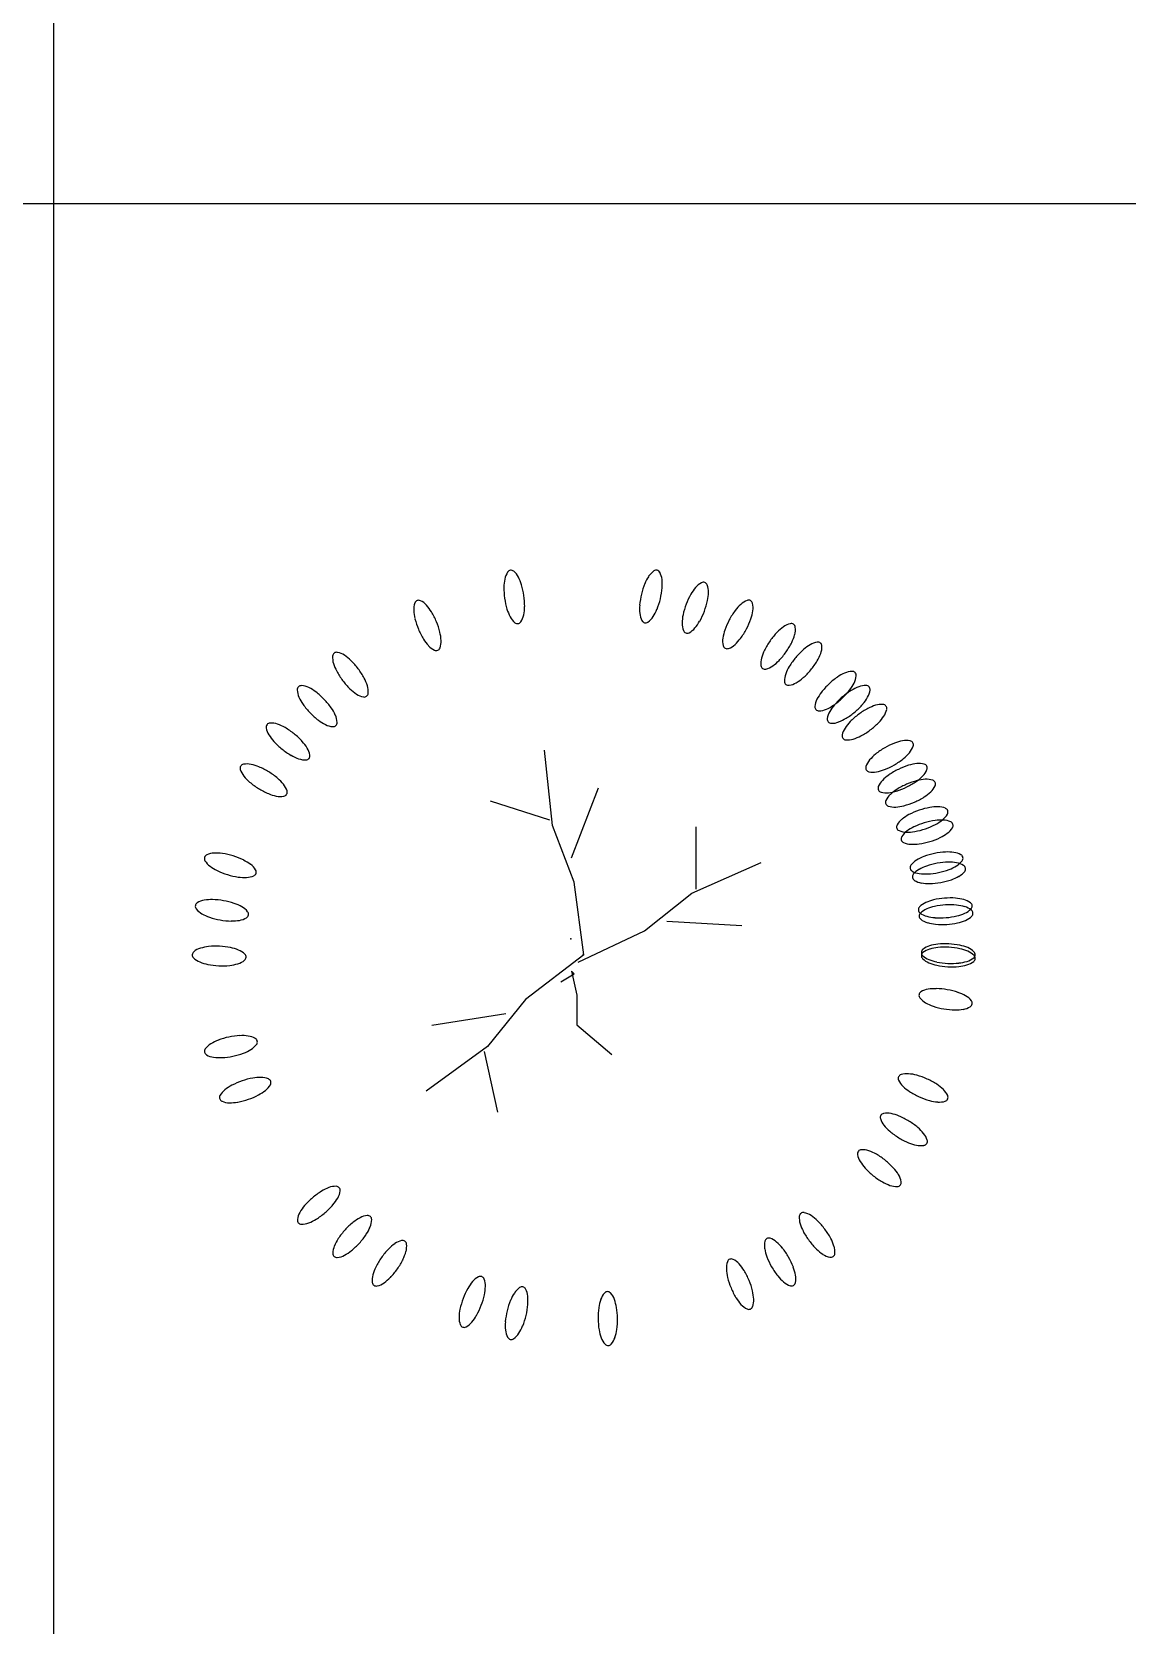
# Model space of a CAD drawing. Header units: millimetres. Extents: x -4017 to 59953, y -688 to 66564.
# Drawn here: x -447 to 1591, y 37160 to 40125 of the extents above; entities that cross this region are included whole.
import ezdxf

# ---------------------------------------------------------------- set-up
doc = ezdxf.new("R2010")
doc.units = ezdxf.units.MM
doc.layers.add('www.cad-blocks.net', color=7, linetype='Continuous')

# ---------------------------------------------------------------- blocks, each defined once
blk = doc.blocks.new('A$C516926BB')
for p, q in [((2.0521, 38.5194), (2.0521, 0)), ((0, 30.4302), (62.4121, 30.4302))]:
    blk.add_line(p, q)
blk = doc.blocks.new('A$C1E501F38')
at = {"color": 0}
for p, q in [((0.6707, 0.9678), (0.6557, 1.1082)), ((0.7059, 0.9076), (0.756, 1.038)), ((0.6657, 0.9778), (0.5553, 1.0129)), ((0.7109, 0.8625), (0.6707, 0.9678)), ((0.938, 0.8496), (0.9378, 0.9654)), ((0.9299, 0.8418), (1.0591, 0.8988)), ((0.7286, 0.7272), (0.7109, 0.8625)), ((0.8418, 0.7715), (0.9299, 0.8418)), ((0.7183, 0.7135), (0.8418, 0.7715)), ((0.8833, 0.79), (1.0227, 0.7819)), ((0.7286, 0.7272), (0.6203, 0.6442)), ((0.6858, 0.6769), (0.7109, 0.692)), ((0.7059, 0.697), (0.7159, 0.6519)), ((0.7109, 0.692), (0.7059, 0.697)), ((0.6203, 0.6442), (0.5492, 0.5568)), ((0.7159, 0.6519), (0.7159, 0.5967)), ((0.5837, 0.6173), (0.4457, 0.5955)), ((0.7159, 0.5967), (0.7811, 0.5415)), ((0.5492, 0.5568), (0.4351, 0.4735)), ((0.543, 0.5474), (0.5678, 0.4343))]:
    blk.add_line(p, q, dxfattribs=at)
for centre, major_axis, start_param, end_param in [((0.6581, 1.4107), (-0.0552, 0.0552), 0.58045, 0.778285), ((0.619, 1.4188), (-0.027, 0.027), 0.210207, 0.58045), ((0.5933, 1.4354), (0.00532, 0.00532), 0.926569, 1.781003), ((0.5933, 1.4354), (0.00532, 0.00532), 0.072135, 0.926569), ((0.5733, 1.4123), (-0.027, 0.027), 4.41428, 4.784524), ((0.538, 1.3936), (0.0552, 0.0552), 5.787242, 5.985076), ((0.9147, 1.3886), (-0.0552, 0.0552), 0.203459, 0.401294), ((0.8813, 1.4106), (0.027, 0.027), 1.404012, 1.774256), ((0.8635, 1.4355), (0.00532, 0.00532), 0.549578, 1.404012), ((0.8635, 1.4355), (0.00532, 0.00532), 5.978329, 6.832763), ((0.8364, 1.4214), (-0.027, 0.027), 4.037289, 4.407533), ((0.7967, 1.417), (-0.0552, 0.0552), 3.839454, 4.037289), ((0.7188, 1.4102), (-0.0982, 0.0982), 0.778285, 0.926569), ((0.4798, 1.3763), (0.0982, 0.0982), 5.638958, 5.787242), ((0.4798, 1.3763), (-0.0982, 0.0982), 3.919878, 4.068161), ((0.971, 1.3659), (-0.0982, 0.0982), 0.549578, 0.697862), ((0.971, 1.3659), (0.0982, 0.0982), 1.97209, 2.120374), ((0.7362, 1.4223), (0.0982, 0.0982), 5.261967, 5.410251), ((1.0491, 1.3305), (-0.0982, 0.0982), 0.27563, 0.423914), ((0.9961, 1.3601), (-0.0552, 0.0552), 0.077796, 0.27563), ((0.9657, 1.3861), (0.027, 0.027), 1.278348, 1.648592), ((0.9512, 1.413), (-0.00532, 0.00532), -1.146883, -0.292448), ((0.9512, 1.413), (0.00532, 0.00532), 5.852665, 6.707099), ((0.9225, 1.4024), (-0.027, 0.027), 3.911625, 4.281869), ((0.8826, 1.403), (0.0552, 0.0552), 5.284587, 5.482421), ((0.4504, 1.3698), (-0.027, 0.027), 0.461534, 0.831778), ((0.4903, 1.3717), (-0.0552, 0.0552), 0.831778, 1.029612), ((0.4214, 1.3795), (0.00532, 0.00532), 1.177896, 2.03233), ((0.4214, 1.3795), (0.00532, 0.00532), 0.323462, 1.177896), ((0.4078, 1.3521), (0.027, 0.027), 6.236404, 6.606647), ((0.3782, 1.3252), (0.0552, 0.0552), 6.038569, 6.236404), ((0.3262, 1.294), (-0.0982, 0.0982), 4.319489, 4.467773), ((0.7188, 1.4102), (0.0982, 0.0982), 2.497365, 2.645649), ((0.6606, 1.3929), (-0.0552, 0.0552), 1.074853, 1.272687), ((0.5405, 1.3758), (0.0552, 0.0552), 5.292839, 5.490674), ((0.9105, 1.3712), (0.0552, 0.0552), 2.268658, 2.466492), ((0.7925, 1.3995), (-0.0552, 0.0552), 3.345052, 3.542887), ((0.7362, 1.4223), (-0.0982, 0.0982), 3.542887, 3.69117), ((1.0491, 1.3305), (0.0982, 0.0982), 1.99471, 2.142994), ((0.8232, 1.4159), (-0.0982, 0.0982), 3.417223, 3.565507), ((0.8232, 1.4159), (0.0982, 0.0982), 5.136303, 5.284587), ((1.1222, 1.2855), (0.0982, 0.0982), 1.720763, 1.869047), ((1.0733, 1.3216), (-0.0552, 0.0552), -0.047868, 0.149967), ((1.0464, 1.3511), (-0.027, 0.027), -0.418112, -0.047868), ((1.0354, 1.3797), (0.00532, 0.00532), 0.29825, 1.152684), ((1.0354, 1.3797), (0.00532, 0.00532), 5.727002, 6.581435), ((0.9661, 1.3784), (0.0552, 0.0552), 5.158923, 5.356758), ((1.0056, 1.3728), (-0.027, 0.027), 3.785962, 4.156205), ((0.5493, 1.3863), (-0.0982, 0.0982), 1.029612, 1.177896), ((0.3262, 1.294), (-0.0982, 0.0982), 4.171205, 4.319489), ((0.6253, 1.3742), (-0.027, 0.027), 1.272687, 1.642931), ((0.6053, 1.351), (0.00532, 0.00532), 3.213727, 4.068161), ((0.6053, 1.351), (0.00532, 0.00532), 4.068161, 4.922596), ((0.5796, 1.3677), (0.027, 0.027), 4.922596, 5.292839), ((0.8708, 1.3668), (0.027, 0.027), 2.466492, 2.836736), ((0.8436, 1.3526), (0.00532, 0.00532), 2.836736, 3.69117), ((0.8436, 1.3526), (-0.00532, 0.00532), 2.120374, 2.974808), ((0.8259, 1.3776), (0.027, 0.027), 4.545604, 4.915848), ((0.9498, 1.3439), (-0.027, 0.027), 0.770033, 1.140276), ((0.9897, 1.3433), (0.0552, 0.0552), 2.142994, 2.340829), ((0.9066, 1.3603), (-0.027, 0.027), 2.849144, 3.219388), ((0.8762, 1.3862), (-0.0552, 0.0552), 3.219388, 3.417223), ((1.1222, 1.2855), (0.0982, 0.0982), 1.869047, 2.017331), ((0.9088, 1.3986), (-0.0982, 0.0982), 3.439843, 3.588127), ((1.1451, 1.2737), (0.0552, 0.0552), 1.397264, 1.595099), ((1.1221, 1.3064), (0.027, 0.027), 1.027021, 1.397264), ((1.1148, 1.3361), (-0.00532, 0.00532), -1.39821, -0.543776), ((1.1148, 1.3361), (-0.00532, 0.00532), 4.030542, 4.884975), ((1.0844, 1.3329), (0.027, 0.027), 5.231094, 5.601338), ((0.5493, 1.3863), (0.0982, 0.0982), 2.748692, 2.896976), ((0.4972, 1.3551), (0.0552, 0.0552), 2.896976, 3.094811), ((0.3851, 1.3087), (0.0552, 0.0552), 5.544167, 5.742001), ((0.425, 1.3105), (-0.027, 0.027), 3.603127, 3.97337), ((0.9211, 1.3333), (-0.00532, 0.00532), 1.140276, 1.99471), ((0.9211, 1.3333), (0.00532, 0.00532), 3.565506, 4.419941), ((1.0253, 1.3113), (-0.027, 0.027), 0.644369, 1.014613), ((1.0649, 1.3057), (0.0552, 0.0552), 2.017331, 2.215165), ((0.9577, 1.3625), (0.0552, 0.0552), 4.664521, 4.862356), ((0.9088, 1.3986), (-0.0982, 0.0982), 3.291559, 3.439843), ((1.1891, 1.2318), (0.0982, 0.0982), 1.743383, 1.891667), ((1.1891, 1.2318), (0.0982, 0.0982), 1.595099, 1.743383), ((0.9915, 1.3707), (-0.0982, 0.0982), 3.314179, 3.462463), ((1.0458, 1.3435), (0.0552, 0.0552), 5.03326, 5.231094), ((1.1692, 1.2714), (-0.027, 0.027), -0.627552, -0.257308), ((1.1644, 1.3017), (0.00532, 0.00532), 0.088811, 0.943245), ((1.1644, 1.3017), (-0.00532, 0.00532), 3.946766, 4.8012), ((0.2993, 1.2804), (0.027, 0.027), 2.283658, 2.653901), ((0.2688, 1.2827), (0.00532, 0.00532), 1.429224, 2.283658), ((0.2688, 1.2827), (-0.00532, 0.00532), -0.996007, -0.141573), ((0.2624, 1.2527), (0.027, 0.027), 0.204546, 0.57479), ((0.2405, 1.2193), (-0.0552, 0.0552), -1.564085, -1.366251), ((0.4677, 1.3282), (-0.027, 0.027), 1.524015, 1.894258), ((0.454, 1.3008), (0.00532, 0.00532), 3.465055, 4.319489), ((0.454, 1.3008), (-0.00532, 0.00532), 2.748693, 3.603127), ((0.9955, 1.3044), (-0.00532, 0.00532), 1.014613, 1.869046), ((0.9955, 1.3044), (0.00532, 0.00532), 3.439843, 4.294277), ((0.9845, 1.3329), (0.027, 0.027), 4.294277, 4.664521), ((1.0962, 1.2695), (0.027, 0.027), 2.089502, 2.459745), ((1.1348, 1.259), (-0.0552, 0.0552), 0.320871, 0.518705), ((0.9915, 1.3707), (0.0982, 0.0982), 4.736692, 4.884976), ((1.2297, 1.1915), (-0.0982, 0.0982), 0.088811, 0.237095), ((1.2297, 1.1915), (-0.0982, 0.0982), -0.059473, 0.088811), ((1.1894, 1.2369), (0.0552, 0.0552), 1.313489, 1.511323), ((1.0963, 1.3148), (0.0552, 0.0552), 4.949484, 5.147318), ((1.1338, 1.3011), (-0.027, 0.027), 3.576522, 3.946766), ((0.3375, 1.2922), (0.0552, 0.0552), 2.653901, 2.851736), ((0.391, 1.321), (-0.0982, 0.0982), 1.28094, 1.429223), ((0.1978, 1.1761), (0.0982, 0.0982), 6.141612, 6.289896), ((0.1978, 1.1761), (0.0982, 0.0982), 5.993329, 6.141612), ((1.0658, 1.2664), (-0.00532, 0.00532), 0.888949, 1.743383), ((1.0658, 1.2664), (-0.00532, 0.00532), 1.743383, 2.597817), ((1.0584, 1.2961), (0.027, 0.027), 4.168613, 4.538857), ((1.0355, 1.3288), (0.0552, 0.0552), 4.538857, 4.736692), ((1.1403, 1.2369), (-0.027, 0.027), 0.434929, 0.805173), ((1.1778, 1.2232), (0.0552, 0.0552), 1.807891, 2.005726), ((1.0445, 1.3464), (0.0982, 0.0982), 4.652916, 4.8012), ((1.0445, 1.3464), (-0.0982, 0.0982), 3.230404, 3.378687), ((1.2454, 1.18), (-0.0552, 0.0552), -0.373663, -0.175828), ((1.2294, 1.2166), (-0.027, 0.027), -0.743907, -0.373663), ((1.2282, 1.2472), (0.00532, 0.00532), 6.255641, 7.110075), ((1.1977, 1.2501), (-0.027, 0.027), 3.460167, 3.830411), ((1.2282, 1.2472), (-0.00532, 0.00532), 3.830411, 4.684844), ((0.2028, 1.2206), (-0.00532, 0.00532), -0.015909, 0.838525), ((0.2334, 1.2223), (0.027, 0.027), 2.409321, 2.779565), ((0.2028, 1.2206), (0.00532, 0.00532), 0.700453, 1.554887), ((0.2002, 1.1901), (0.027, 0.027), 0.330209, 0.700453), ((0.1827, 1.1543), (0.0552, 0.0552), 0.132375, 0.330209), ((0.1458, 1.106), (0.0982, 0.0982), 6.267276, 6.41556), ((0.391, 1.321), (-0.0982, 0.0982), 1.429223, 1.577507), ((0.3483, 1.2778), (0.0552, 0.0552), 3.148304, 3.346138), ((0.2513, 1.205), (0.0552, 0.0552), 5.795494, 5.993329), ((0.2895, 1.2167), (0.027, 0.027), 5.42525, 5.795494), ((1.1097, 1.2363), (-0.00532, 0.00532), 0.805173, 1.659607), ((1.1097, 1.2363), (-0.00532, 0.00532), 1.659607, 2.514041), ((1.1049, 1.2665), (0.027, 0.027), 4.084837, 4.455081), ((1.0848, 1.301), (0.0552, 0.0552), 4.455081, 4.652916), ((1.2324, 1.1676), (-0.0552, 0.0552), 0.120739, 0.318574), ((1.2802, 1.1302), (0.0982, 0.0982), 1.543252, 1.691536), ((1.2802, 1.1302), (-0.0982, 0.0982), -0.175828, -0.027544), ((1.1142, 1.3056), (0.0982, 0.0982), 4.684845, 4.833128), ((1.3001, 1.1014), (-0.0982, 0.0982), -0.227025, -0.078741), ((1.162, 1.2681), (0.0552, 0.0552), 4.833128, 5.030963), ((1.2679, 1.1529), (-0.0552, 0.0552), -0.424859, -0.227025), ((1.2538, 1.1903), (0.027, 0.027), 0.775693, 1.145937), ((1.2541, 1.2209), (0.00532, 0.00532), 6.204444, 7.058878), ((1.2238, 1.2254), (0.027, 0.027), 4.979767, 5.350011), ((1.2541, 1.2209), (-0.00532, 0.00532), 3.779214, 4.633648), ((0.2698, 1.2387), (-0.0552, 0.0552), 1.208769, 1.406603), ((0.3192, 1.274), (-0.0982, 0.0982), 1.406603, 1.554887), ((0.1458, 1.106), (0.0982, 0.0982), 6.118992, 6.267276), ((0.1951, 1.1414), (-0.0552, 0.0552), 4.350361, 4.548196), ((0.3264, 1.2444), (-0.027, 0.027), 1.775342, 2.145586), ((0.32, 1.2145), (0.00532, 0.00532), 3.716382, 4.570816), ((0.32, 1.2145), (-0.00532, 0.00532), 3.00002, 3.854454), ((1.1662, 1.1886), (0.00532, 0.00532), 2.259614, 3.114048), ((1.1967, 1.1856), (-0.027, 0.027), 0.318574, 0.688818), ((1.149, 1.2558), (0.0552, 0.0552), 4.338726, 4.536561), ((1.2543, 1.1413), (-0.0552, 0.0552), 0.069543, 0.267378), ((1.1142, 1.3056), (0.0982, 0.0982), 4.536561, 4.684845), ((1.3001, 1.1014), (-0.0982, 0.0982), -0.078741, 0.069543), ((1.1433, 1.2851), (-0.0982, 0.0982), 3.062852, 3.211136), ((1.1891, 1.2452), (-0.0552, 0.0552), 3.211136, 3.40897), ((1.2945, 1.1169), (-0.0552, 0.0552), -0.490018, -0.292184), ((1.2829, 1.1551), (0.027, 0.027), 0.710534, 1.080778), ((1.2851, 1.1857), (0.00532, 0.00532), 6.139285, 6.993719), ((1.2851, 1.1857), (0.00532, 0.00532), 5.284852, 6.139285), ((0.1451, 1.1509), (0.00532, 0.00532), 0.826117, 1.680551), ((0.1464, 1.1203), (-0.027, 0.027), -1.114923, -0.744679), ((0.3192, 1.274), (0.0982, 0.0982), 3.125683, 3.273967), ((0.2823, 1.2258), (0.0552, 0.0552), 3.273967, 3.471802), ((0.2316, 1.1578), (0.027, 0.027), 5.550914, 5.921158), ((0.2621, 1.1594), (-0.00532, 0.00532), 3.125684, 3.980118), ((1.1662, 1.1886), (0.00532, 0.00532), 3.114048, 3.968482), ((1.165, 1.2192), (-0.027, 0.027), 2.397686, 2.76793), ((1.1893, 1.1656), (0.00532, 0.00532), 2.208418, 3.062852), ((1.2196, 1.1611), (-0.027, 0.027), 0.267378, 0.637622), ((1.1893, 1.1656), (0.00532, 0.00532), 3.062852, 3.917286), ((1.1896, 1.1962), (-0.027, 0.027), 2.346489, 2.716733), ((1.1755, 1.2336), (0.0552, 0.0552), 4.28753, 4.485364), ((1.2801, 1.1062), (-0.0552, 0.0552), 0.004384, 0.202219), ((1.1433, 1.2851), (-0.0982, 0.0982), 2.914568, 3.062852), ((1.3232, 1.0634), (0.0982, 0.0982), 1.426897, 1.575181), ((1.3232, 1.0634), (0.0982, 0.0982), 1.278613, 1.426897), ((1.1788, 1.2569), (-0.0982, 0.0982), 2.997693, 3.145977), ((1.2219, 1.2141), (0.0552, 0.0552), 4.716773, 4.914608), ((1.2552, 1.1921), (-0.027, 0.027), 3.343812, 3.714055), ((0.1451, 1.1509), (0.00532, 0.00532), 1.680551, 2.534985), ((0.1752, 1.1563), (0.027, 0.027), 2.534985, 2.905229), ((0.2093, 1.1772), (-0.0552, 0.0552), 1.334432, 1.532267), ((0.1334, 1.0825), (-0.0552, 0.0552), -1.312758, -1.114923), ((0.1029, 1.03), (-0.0982, 0.0982), -1.461042, -1.312758), ((0.1029, 1.03), (0.0982, 0.0982), 6.244656, 6.39294), ((0.2647, 1.1899), (-0.027, 0.027), 1.901006, 2.27125), ((0.2621, 1.1594), (0.00532, 0.00532), 3.842046, 4.69648), ((1.2168, 1.1347), (0.00532, 0.00532), 2.143259, 2.997693), ((1.2468, 1.1282), (-0.027, 0.027), 0.202219, 0.572463), ((1.2168, 1.1347), (0.00532, 0.00532), 2.997693, 3.852127), ((1.2191, 1.1652), (-0.027, 0.027), 2.28133, 2.651574), ((1.2075, 1.2034), (0.0552, 0.0552), 4.222371, 4.420205), ((1.1788, 1.2569), (0.0982, 0.0982), 4.420205, 4.568489), ((0.2539, 1.2184), (0.0982, 0.0982), 3.103063, 3.251347), ((0.2539, 1.2184), (0.0982, 0.0982), 3.251347, 3.399631), ((0.2233, 1.1659), (0.0552, 0.0552), 3.399631, 3.597466), ((0.1474, 1.0712), (0.0552, 0.0552), 6.046821, 6.244656), ((0.1815, 1.0921), (0.027, 0.027), 5.676578, 6.046821), ((0.2116, 1.0975), (-0.00532, 0.00532), 3.251348, 4.105781), ((1.3204, 1.0396), (0.0552, 0.0552), 1.458825, 1.65666), ((1.3583, 0.9921), (0.0982, 0.0982), 1.310541, 1.458825), ((1.3583, 0.9921), (0.0982, 0.0982), 1.162257, 1.310541), ((1.3359, 1.0486), (-0.0552, 0.0552), -0.606374, -0.408539), ((1.3288, 1.0879), (-0.027, 0.027), -0.976618, -0.606374), ((1.2751, 1.1536), (0.0552, 0.0552), 4.600418, 4.798253), ((1.3056, 1.1279), (-0.027, 0.027), 3.227456, 3.5977), ((1.3346, 1.118), (-0.00532, 0.00532), 4.452134, 5.306568), ((1.3346, 1.118), (0.00532, 0.00532), 5.168496, 6.02293), ((0.0966, 1.0744), (0.00532, 0.00532), 1.806215, 2.660649), ((0.1258, 1.0836), (0.027, 0.027), 2.660649, 3.030892), ((0.0966, 1.0744), (0.00532, 0.00532), 0.951781, 1.806215), ((0.1017, 1.0442), (0.027, 0.027), 0.581537, 0.951781), ((0.0936, 1.0051), (-0.0552, 0.0552), -1.187094, -0.989259), ((0.0699, 0.9492), (-0.0982, 0.0982), -1.335378, -1.187094), ((0.2104, 1.1281), (0.027, 0.027), 3.597466, 3.96771), ((0.2116, 1.0975), (-0.00532, 0.00532), 2.396913, 3.251348), ((1.2608, 1.0752), (0.00532, 0.00532), 2.026904, 2.881337), ((1.2898, 1.0653), (-0.027, 0.027), 0.085864, 0.456107), ((1.2608, 1.0752), (-0.00532, 0.00532), 1.310541, 2.164975), ((1.2667, 1.1053), (-0.027, 0.027), 2.164975, 2.535219), ((1.2595, 1.1446), (0.0552, 0.0552), 4.106015, 4.30385), ((1.2372, 1.201), (-0.0982, 0.0982), 2.733054, 2.881338), ((1.3752, 0.9476), (0.0982, 0.0982), 1.240728, 1.389012), ((1.2372, 1.201), (-0.0982, 0.0982), 2.881338, 3.029622), ((1.3752, 0.9476), (0.0982, 0.0982), 1.092444, 1.240728), ((1.3569, 1.0054), (-0.0552, 0.0552), -0.676187, -0.478352), ((1.3525, 1.0452), (0.027, 0.027), 0.524366, 0.894609), ((1.3322, 1.0866), (0.027, 0.027), 4.728439, 5.098683), ((1.3604, 1.0747), (-0.00532, 0.00532), 4.382321, 5.236755), ((1.3604, 1.0747), (-0.00532, 0.00532), 3.527887, 4.382321), ((0.157, 1.1085), (0.0552, 0.0552), 3.030892, 3.228727), ((0.1961, 1.155), (0.0982, 0.0982), 3.228727, 3.377011), ((0.0699, 0.9492), (0.0982, 0.0982), 0.087134, 0.235418), ((0.1089, 0.9957), (0.0552, 0.0552), 6.172485, 6.37032), ((0.1401, 1.0206), (0.027, 0.027), 5.802241, 6.172485), ((1.2838, 1.0372), (-0.00532, 0.00532), 0.386294, 1.240728), ((1.312, 1.0253), (0.027, 0.027), 1.586847, 1.957091), ((1.3407, 0.9975), (-0.0552, 0.0552), -0.181784, 0.01605), ((1.269, 1.1644), (0.0982, 0.0982), 4.234037, 4.382321), ((1.3848, 0.9172), (0.0982, 0.0982), 1.194186, 1.34247), ((1.3848, 0.9172), (0.0982, 0.0982), 1.045902, 1.194186), ((1.269, 1.1644), (-0.0982, 0.0982), 2.811524, 2.959808), ((1.3035, 1.1144), (-0.0552, 0.0552), 2.959808, 3.157643), ((1.3691, 0.9759), (-0.0552, 0.0552), -0.722729, -0.524894), ((1.3666, 1.0158), (-0.027, 0.027), -1.092973, -0.722729), ((1.3483, 1.0582), (-0.027, 0.027), 3.111101, 3.481345), ((1.3759, 1.045), (0.00532, 0.00532), 5.906575, 6.761009), ((1.3759, 1.045), (0.00532, 0.00532), 5.052141, 5.906575), ((0.1961, 1.155), (-0.0982, 0.0982), 1.806215, 1.954498), ((0.1723, 1.0991), (-0.0552, 0.0552), 1.954498, 2.152333), ((0.1642, 1.06), (0.027, 0.027), 3.72313, 4.093373), ((0.1693, 1.0298), (0.00532, 0.00532), 4.093373, 4.947808), ((0.1693, 1.0298), (-0.00532, 0.00532), 3.377011, 4.231445), ((1.2838, 1.0372), (-0.00532, 0.00532), 1.240728, 2.095162), ((1.2917, 1.0668), (0.027, 0.027), 3.665958, 4.036202), ((1.2977, 1.0111), (-0.00532, 0.00532), 0.339752, 1.194186), ((1.3253, 0.9979), (-0.027, 0.027), -0.030492, 0.339752), ((1.2874, 1.1065), (-0.0552, 0.0552), 2.465406, 2.663241), ((1.3527, 0.9688), (0.0552, 0.0552), 1.34247, 1.540305), ((1.2888, 1.1388), (0.0982, 0.0982), 4.187495, 4.335779), ((1.2888, 1.1388), (0.0982, 0.0982), 4.335779, 4.484063), ((1.3209, 1.0873), (0.0552, 0.0552), 4.484063, 4.681897), ((1.2977, 1.0111), (0.00532, 0.00532), 2.764982, 3.619416), ((1.3069, 1.0403), (-0.027, 0.027), 2.04862, 2.418864), ((1.3044, 1.0801), (0.0552, 0.0552), 3.98966, 4.187495), ((1.3448, 0.9499), (-0.027, 0.027), -0.109613, 0.260631), ((1.3698, 0.9187), (0.0552, 0.0552), 1.263348, 1.461183), ((1.3977, 0.8648), (0.0982, 0.0982), 1.115064, 1.263348), ((1.3977, 0.8648), (-0.0982, 0.0982), -0.604016, -0.455732), ((1.3868, 0.9245), (0.0552, 0.0552), 0.768946, 0.966781), ((1.3874, 0.9645), (-0.027, 0.027), -1.172095, -0.801851), ((1.3725, 1.0081), (-0.027, 0.027), 3.031979, 3.402223), ((1.399, 0.9928), (-0.00532, 0.00532), 4.256657, 5.111091), ((1.399, 0.9928), (0.00532, 0.00532), 4.97302, 5.827453), ((1.3183, 0.9652), (0.00532, 0.00532), 1.831427, 2.685861), ((1.3183, 0.9652), (0.00532, 0.00532), 2.685861, 3.540294), ((1.3299, 0.9936), (0.027, 0.027), 3.540294, 3.910538), ((1.3527, 0.9268), (-0.027, 0.027), -0.146847, 0.223397), ((1.3305, 1.0335), (-0.0552, 0.0552), 2.339742, 2.537577), ((1.3765, 0.8947), (-0.0552, 0.0552), -0.344682, -0.146847), ((1.4024, 0.8398), (0.0982, 0.0982), 1.077831, 1.226115), ((1.3196, 1.0932), (0.0982, 0.0982), 4.108373, 4.256657), ((1.4024, 0.8398), (0.0982, 0.0982), 0.929547, 1.077831), ((1.3196, 1.0932), (-0.0982, 0.0982), 2.685861, 2.834145), ((1.3937, 0.8999), (0.0552, 0.0552), 0.731712, 0.929547), ((1.3475, 1.0393), (-0.0552, 0.0552), 2.834145, 3.031979), ((1.3587, 1.0161), (-0.0552, 0.0552), 2.796911, 2.994746), ((1.3958, 0.9398), (-0.027, 0.027), -1.209328, -0.839084), ((1.3825, 0.984), (-0.027, 0.027), 2.994746, 3.36499), ((1.4084, 0.9677), (-0.00532, 0.00532), 4.219423, 5.073857), ((1.4084, 0.9677), (-0.00532, 0.00532), 3.36499, 4.219423), ((1.3268, 0.9431), (-0.00532, 0.00532), 0.223397, 1.077831), ((1.3268, 0.9431), (-0.00532, 0.00532), 1.077831, 1.932264), ((1.3394, 0.971), (-0.027, 0.027), 1.932264, 2.302508), ((1.3415, 1.0109), (0.0552, 0.0552), 3.873305, 4.071139), ((1.3328, 1.071), (0.0982, 0.0982), 4.071139, 4.219423), ((1.3328, 1.071), (0.0982, 0.0982), 4.219423, 4.367707), ((0.0301, 0.9063), (-0.00532, 0.00532), 0.486746, 1.34118), ((0.0301, 0.9063), (0.00532, 0.00532), 1.203108, 2.057542), ((0.0561, 0.9225), (0.027, 0.027), 2.911976, 3.28222), ((0.0425, 0.8783), (-0.027, 0.027), -0.737932, -0.367688), ((0.0801, 0.9544), (-0.0552, 0.0552), 1.711423, 1.909258), ((0.0444, 0.8384), (0.0552, 0.0552), 0.63503, 0.832864), ((0.0353, 0.7784), (-0.0982, 0.0982), -1.084051, -0.935767), ((0.0353, 0.7784), (-0.0982, 0.0982), -1.232335, -1.084051), ((0.0616, 0.8331), (0.0552, 0.0552), 0.140627, 0.338462), ((0.0856, 0.8651), (0.027, 0.027), 6.053569, 6.423812), ((1.3435, 0.8894), (-0.00532, 0.00532), 0.134967, 0.989401), ((1.3679, 0.8709), (0.027, 0.027), 1.335519, 1.705763), ((1.3887, 0.8368), (0.0552, 0.0552), 1.137685, 1.335519), ((1.3916, 0.8183), (-0.0552, 0.0552), -0.461037, -0.263202), ((1.4097, 0.7798), (0.0982, 0.0982), 0.989401, 1.137685), ((1.4109, 0.7608), (0.0982, 0.0982), 0.961475, 1.109759), ((1.4097, 0.7798), (0.0982, 0.0982), 0.841117, 0.989401), ((1.4109, 0.7608), (0.0982, 0.0982), 0.813191, 0.961475), ((1.4063, 0.8405), (-0.0552, 0.0552), -0.927514, -0.72968), ((1.4092, 0.8215), (0.0552, 0.0552), 0.615357, 0.813191), ((1.3817, 0.9593), (0.0552, 0.0552), 4.279277, 4.477112), ((1.412, 0.88), (0.027, 0.027), 0.273038, 0.643282), ((1.416, 0.8609), (-0.027, 0.027), -1.325684, -0.95544), ((1.4026, 0.9252), (-0.027, 0.027), 2.906316, 3.27656), ((1.427, 0.9067), (-0.00532, 0.00532), 4.130993, 4.985427), ((1.427, 0.9067), (0.00532, 0.00532), 4.847356, 5.70179), ((1.4317, 0.8871), (0.00532, 0.00532), 5.673864, 6.528298), ((0.1064, 1.0091), (-0.0982, 0.0982), 1.909258, 2.057542), ((0.1064, 1.0091), (-0.0982, 0.0982), 2.057542, 2.205826), ((0.0973, 0.9491), (-0.0552, 0.0552), 2.205826, 2.403661), ((0.0992, 0.9092), (-0.027, 0.027), 2.403661, 2.773905), ((0.1116, 0.8812), (-0.00532, 0.00532), 2.773905, 3.628339), ((0.1116, 0.8812), (0.00532, 0.00532), 5.199135, 6.053569), ((1.3435, 0.8894), (0.00532, 0.00532), 2.560197, 3.414631), ((1.3585, 0.9161), (0.027, 0.027), 3.414631, 3.784875), ((1.3478, 0.8722), (0.00532, 0.00532), 1.677838, 2.532272), ((1.3478, 0.8722), (-0.00532, 0.00532), 0.961475, 1.815909), ((1.3716, 0.853), (-0.027, 0.027), -0.263202, 0.107042), ((1.3635, 0.8984), (0.027, 0.027), 3.386705, 3.756949), ((1.3642, 0.9557), (-0.0552, 0.0552), 2.214078, 2.411913), ((1.3703, 0.9378), (0.0552, 0.0552), 3.756949, 3.954784), ((1.3608, 1.0163), (0.0982, 0.0982), 3.982709, 4.130993), ((1.3686, 0.9985), (-0.0982, 0.0982), 2.383988, 2.532272), ((1.3608, 1.0163), (0.0982, 0.0982), 4.130993, 4.279277), ((1.3686, 0.9985), (-0.0982, 0.0982), 2.532272, 2.680556), ((1.388, 0.941), (0.0552, 0.0552), 4.251352, 4.449187), ((1.4079, 0.9063), (-0.027, 0.027), 2.87839, 3.248634), ((1.4317, 0.8871), (-0.00532, 0.00532), 3.248634, 4.103068), ((1.4109, 0.6941), (-0.0982, 0.0982), -0.707059, -0.558775), ((1.4109, 0.6941), (0.0982, 0.0982), 0.715453, 0.863737), ((1.4152, 0.7546), (-0.0552, 0.0552), -1.053178, -0.855343), ((0.0132, 0.8174), (0.00532, 0.00532), 2.183206, 3.03764), ((0.0132, 0.8174), (-0.00532, 0.00532), -0.242024, 0.61241), ((0.037, 0.8366), (-0.027, 0.027), 1.466843, 1.837087), ((0.029, 0.7911), (0.027, 0.027), 0.958528, 1.328772), ((0.0568, 0.8713), (0.0552, 0.0552), 3.407883, 3.605718), ((0.0359, 0.7518), (-0.0552, 0.0552), -0.810103, -0.612268), ((0.0344, 0.6911), (0.0982, 0.0982), 0.612409, 0.760693), ((0.0344, 0.6911), (0.0982, 0.0982), 0.464126, 0.612409), ((0.0536, 0.7487), (-0.0552, 0.0552), -1.304506, -1.106671), ((0.0734, 0.7834), (-0.027, 0.027), 4.608436, 4.97868), ((0.0972, 0.8027), (-0.00532, 0.00532), 2.899568, 3.754002), ((0.0972, 0.8027), (0.00532, 0.00532), 5.324799, 6.179232), ((1.359, 0.8111), (-0.00532, 0.00532), 0.009303, 0.863737), ((1.359, 0.8111), (0.00532, 0.00532), 2.434533, 3.288967), ((1.3604, 0.7993), (-0.00532, 0.00532), -0.009314, 0.84512), ((1.3808, 0.7896), (0.027, 0.027), 1.209856, 1.580099), ((1.3772, 0.8357), (-0.027, 0.027), 1.718171, 2.088415), ((1.3819, 0.7775), (-0.027, 0.027), -0.379558, -0.009314), ((1.3973, 0.7532), (0.0552, 0.0552), 1.012021, 1.209856), ((1.3977, 0.7408), (-0.0552, 0.0552), -0.577392, -0.379558), ((1.4102, 0.6814), (-0.0982, 0.0982), -0.725676, -0.577392), ((1.4102, 0.6814), (0.0982, 0.0982), 0.696836, 0.84512), ((1.4156, 0.7418), (-0.0552, 0.0552), -1.071795, -0.87396), ((1.4057, 0.8756), (-0.0552, 0.0552), 2.582817, 2.780652), ((1.4257, 0.7932), (-0.027, 0.027), -1.423422, -1.053178), ((1.4269, 0.7802), (-0.027, 0.027), -1.442039, -1.071795), ((1.4221, 0.8392), (0.027, 0.027), 4.351448, 4.721692), ((1.444, 0.8177), (-0.00532, 0.00532), 4.00533, 4.859763), ((1.444, 0.8177), (-0.00532, 0.00532), 3.150896, 4.00533), ((1.4455, 0.8044), (0.00532, 0.00532), 5.557509, 6.411943), ((1.4455, 0.8044), (-0.00532, 0.00532), 3.132279, 3.986713), ((0.076, 0.9289), (0.0982, 0.0982), 3.605718, 3.754002), ((0.076, 0.9289), (0.0982, 0.0982), 3.754002, 3.902286), ((0.0745, 0.8682), (-0.0552, 0.0552), 2.33149, 2.529324), ((0.0813, 0.8289), (0.027, 0.027), 4.100121, 4.470365), ((1.3604, 0.7993), (0.00532, 0.00532), 2.415916, 3.27035), ((1.3791, 0.8236), (0.027, 0.027), 3.27035, 3.640594), ((1.3878, 0.8742), (0.0552, 0.0552), 3.659211, 3.857046), ((1.3904, 0.8619), (0.0552, 0.0552), 3.640594, 3.838429), ((1.392, 0.9348), (-0.0982, 0.0982), 2.286249, 2.434533), ((1.3958, 0.9224), (0.0982, 0.0982), 3.838429, 3.986713), ((1.392, 0.9348), (-0.0982, 0.0982), 2.434533, 2.582817), ((1.3958, 0.9224), (-0.0982, 0.0982), 2.415916, 2.5642), ((1.4083, 0.863), (0.0552, 0.0552), 4.134997, 4.332831), ((1.4241, 0.8263), (0.027, 0.027), 4.332831, 4.703075), ((0.0383, 0.6648), (-0.0552, 0.0552), -0.684439, -0.486604), ((0.0444, 0.6044), (0.0982, 0.0982), 0.738073, 0.886357), ((0.0444, 0.6044), (0.0982, 0.0982), 0.589789, 0.738073), ((1.3835, 0.7074), (0.027, 0.027), 1.084192, 1.454436), ((1.3953, 0.6692), (0.0552, 0.0552), 0.886357, 1.084192), ((1.4014, 0.6088), (-0.0982, 0.0982), -0.832723, -0.684439), ((1.4003, 0.6025), (0.0982, 0.0982), 0.728765, 0.877049), ((1.4014, 0.6088), (-0.0982, 0.0982), -0.981007, -0.832723), ((1.4132, 0.6684), (-0.0552, 0.0552), -1.178842, -0.981007), ((0.0075, 0.727), (-0.00532, 0.00532), 0.738073, 1.592507), ((0.0075, 0.727), (-0.00532, 0.00532), -0.116361, 0.738073), ((0.0287, 0.7491), (0.027, 0.027), 3.163303, 3.533547), ((0.0265, 0.703), (-0.027, 0.027), -0.486604, -0.116361), ((0.044, 0.786), (-0.0552, 0.0552), 1.962751, 2.160586), ((0.0562, 0.6639), (-0.0552, 0.0552), -1.178842, -0.981007), ((0.0737, 0.747), (0.027, 0.027), 4.225785, 4.596028), ((0.0715, 0.7008), (0.027, 0.027), 0.021711, 0.391955), ((0.0927, 0.7229), (0.00532, 0.00532), 4.596028, 5.450462), ((0.0927, 0.7229), (0.00532, 0.00532), 5.450462, 6.304896), ((1.3645, 0.7314), (-0.00532, 0.00532), 0.738073, 1.592507), ((1.3645, 0.7255), (-0.00532, 0.00532), 0.728765, 1.583199), ((1.3645, 0.7314), (-0.00532, 0.00532), -0.116361, 0.738073), ((1.3645, 0.7255), (0.00532, 0.00532), 1.445127, 2.299561), ((1.3857, 0.7535), (0.027, 0.027), 3.163303, 3.533547), ((1.3859, 0.7474), (-0.027, 0.027), 1.583199, 1.953442), ((1.3833, 0.7013), (0.027, 0.027), 1.074883, 1.445127), ((1.4016, 0.7842), (0.0552, 0.0552), 3.524239, 3.722073), ((1.401, 0.7904), (0.0552, 0.0552), 3.533547, 3.731382), ((1.3947, 0.663), (-0.0552, 0.0552), -0.693748, -0.495913), ((1.4128, 0.85), (0.0982, 0.0982), 3.731382, 3.879666), ((1.4128, 0.85), (0.0982, 0.0982), 3.879666, 4.02795), ((1.4003, 0.6025), (-0.0982, 0.0982), -0.990316, -0.842032), ((1.4189, 0.7896), (0.0552, 0.0552), 4.02795, 4.225785), ((1.4126, 0.662), (-0.0552, 0.0552), -1.18815, -0.990316), ((1.4309, 0.7449), (-0.027, 0.027), 2.64568, 3.015924), ((1.4307, 0.7514), (-0.027, 0.027), 2.654988, 3.025232), ((1.4285, 0.7053), (0.027, 0.027), 0.021711, 0.391955), ((1.4283, 0.6987), (0.027, 0.027), 0.012402, 0.382646), ((1.4497, 0.7207), (0.00532, 0.00532), 4.58672, 5.441154), ((1.4497, 0.7274), (-0.00532, 0.00532), 3.025232, 3.879666), ((1.4497, 0.7274), (-0.00532, 0.00532), 3.879666, 4.7341), ((1.4497, 0.7207), (-0.00532, 0.00532), 3.870357, 4.724791), ((0.0558, 0.8455), (0.0982, 0.0982), 3.731382, 3.879666), ((0.0558, 0.8455), (-0.0982, 0.0982), 2.30887, 2.457153), ((0.0619, 0.7851), (0.0552, 0.0552), 4.02795, 4.225785), ((1.4139, 0.8436), (0.0982, 0.0982), 3.722073, 3.870357), ((1.4139, 0.8436), (-0.0982, 0.0982), 2.299561, 2.447845), ((1.4195, 0.7831), (0.0552, 0.0552), 4.018641, 4.216476), ((1.36, 0.6517), (-0.00532, 0.00532), 0.61241, 1.466843), ((1.36, 0.6517), (0.00532, 0.00532), 1.328772, 2.183206), ((1.3759, 0.6255), (0.027, 0.027), 0.958528, 1.328772), ((1.3828, 0.5861), (0.0552, 0.0552), 0.760693, 0.958528), ((1.3813, 0.5254), (-0.0982, 0.0982), -0.958387, -0.810103), ((1.3813, 0.5254), (-0.0982, 0.0982), -1.106671, -0.958387), ((1.4004, 0.583), (0.0552, 0.0552), 0.266291, 0.464126), ((1.3838, 0.671), (0.027, 0.027), 3.03764, 3.407883), ((1.4036, 0.7057), (-0.0552, 0.0552), 1.837087, 2.034922), ((1.4228, 0.7633), (-0.0982, 0.0982), 2.034922, 2.183206), ((1.4228, 0.7633), (-0.0982, 0.0982), 2.183206, 2.33149), ((1.4213, 0.7026), (0.0552, 0.0552), 3.902286, 4.100121), ((1.4282, 0.6632), (-0.027, 0.027), 2.529324, 2.899568), ((1.4203, 0.6177), (0.027, 0.027), 6.179232, 6.549476), ((1.444, 0.637), (0.00532, 0.00532), 4.470365, 5.324799), ((1.444, 0.637), (0.00532, 0.00532), 5.324799, 6.179232), ((0.0755, 0.4951), (0.0552, 0.0552), 1.137685, 1.335519), ((0.0964, 0.4381), (0.0982, 0.0982), 0.989401, 1.137685), ((0.0964, 0.4381), (-0.0982, 0.0982), -0.72968, -0.581396), ((0.093, 0.4987), (0.0552, 0.0552), 0.643282, 0.841117), ((0.0987, 0.5382), (0.027, 0.027), 0.273038, 0.643282), ((0.1137, 0.5649), (-0.00532, 0.00532), 4.130993, 4.985427), ((0.1137, 0.5649), (0.00532, 0.00532), 4.847356, 5.70179), ((0.0302, 0.5477), (-0.00532, 0.00532), 0.134967, 0.989401), ((0.0302, 0.5477), (0.00532, 0.00532), 2.560197, 3.414631), ((0.0546, 0.5291), (0.027, 0.027), 1.335519, 1.705763), ((0.0452, 0.5743), (-0.027, 0.027), 1.843834, 2.214078), ((0.0509, 0.6139), (-0.0552, 0.0552), 2.214078, 2.411913), ((0.0475, 0.6745), (0.0982, 0.0982), 3.982709, 4.130993), ((0.0475, 0.6745), (0.0982, 0.0982), 4.130993, 4.279277), ((0.0685, 0.6175), (0.0552, 0.0552), 4.279277, 4.477112), ((0.0893, 0.5835), (-0.027, 0.027), 2.906316, 3.27656), ((1.3214, 0.497), (-0.00532, 0.00532), -0.493352, 0.361082), ((1.3302, 0.4677), (0.027, 0.027), 0.707201, 1.077445), ((1.3271, 0.4279), (-0.0552, 0.0552), -1.06143, -0.863596), ((0.0847, 0.4462), (0.027, 0.027), 1.461183, 1.831427), ((0.1097, 0.415), (0.0552, 0.0552), 1.263348, 1.461183), ((0.1376, 0.3611), (0.0982, 0.0982), 1.115064, 1.263348), ((0.1376, 0.3611), (0.0982, 0.0982), 0.966781, 1.115064), ((0.1267, 0.4208), (-0.0552, 0.0552), -0.801851, -0.604016), ((0.0874, 0.5357), (-0.0552, 0.0552), 2.834145, 3.031979), ((0.1273, 0.4608), (-0.027, 0.027), -1.172095, -0.801851), ((0.1124, 0.5045), (-0.027, 0.027), 3.031979, 3.402223), ((0.1389, 0.4891), (-0.00532, 0.00532), 4.256657, 5.111091), ((0.1389, 0.4891), (0.00532, 0.00532), 4.97302, 5.827453), ((1.3214, 0.497), (-0.00532, 0.00532), 0.361082, 1.215516), ((1.3493, 0.5098), (-0.027, 0.027), 1.215516, 1.58576), ((1.3771, 0.5385), (0.0552, 0.0552), 3.156556, 3.354391), ((1.3106, 0.3694), (0.0982, 0.0982), 0.361082, 0.509366), ((1.3106, 0.3694), (-0.0982, 0.0982), -1.357998, -1.209714), ((1.3435, 0.4205), (0.0552, 0.0552), 0.014963, 0.212798), ((1.3713, 0.4491), (-0.027, 0.027), 4.357109, 4.727352), ((0.0582, 0.4615), (0.00532, 0.00532), 1.831427, 2.685861), ((0.0582, 0.4615), (0.00532, 0.00532), 2.685861, 3.540294), ((0.0698, 0.4899), (0.027, 0.027), 3.540294, 3.910538), ((0.0704, 0.5298), (0.0552, 0.0552), 3.910538, 4.108373), ((0.0595, 0.5896), (-0.0982, 0.0982), 2.537577, 2.685861), ((0.0595, 0.5896), (-0.0982, 0.0982), 2.685861, 2.834145), ((1.41, 0.5895), (0.0982, 0.0982), 3.354391, 3.502675), ((1.41, 0.5895), (-0.0982, 0.0982), 1.931878, 2.080162), ((1.3934, 0.5311), (-0.0552, 0.0552), 2.080162, 2.277997), ((1.3903, 0.4912), (-0.027, 0.027), 2.277997, 2.648241), ((1.3991, 0.4619), (0.00532, 0.00532), 4.219037, 5.073471), ((1.3991, 0.4619), (-0.00532, 0.00532), 3.502675, 4.357109), ((1.2879, 0.4245), (0.00532, 0.00532), 1.806215, 2.660649), ((1.3171, 0.4337), (0.027, 0.027), 2.660649, 3.030892), ((1.2879, 0.4245), (0.00532, 0.00532), 0.951781, 1.806215), ((1.293, 0.3943), (-0.027, 0.027), -0.989259, -0.619015), ((1.2849, 0.3552), (-0.0552, 0.0552), -1.187094, -0.989259), ((1.2611, 0.2993), (-0.0982, 0.0982), -1.335378, -1.187094), ((1.2611, 0.2993), (0.0982, 0.0982), 0.087134, 0.235418), ((1.3483, 0.4587), (0.0552, 0.0552), 3.030892, 3.228727), ((1.3873, 0.5052), (-0.0982, 0.0982), 1.657931, 1.806215), ((1.3873, 0.5052), (-0.0982, 0.0982), 1.806215, 1.954498), ((1.3002, 0.3458), (-0.0552, 0.0552), 4.601689, 4.799523), ((1.3314, 0.3708), (0.027, 0.027), 5.802241, 6.172485), ((1.2456, 0.3568), (-0.00532, 0.00532), 0.109755, 0.964189), ((1.2456, 0.3568), (-0.00532, 0.00532), -0.744679, 0.109755), ((1.2468, 0.3262), (-0.027, 0.027), -1.114923, -0.744679), ((1.2339, 0.2884), (-0.0552, 0.0552), -1.312758, -1.114923), ((1.2033, 0.236), (-0.0982, 0.0982), -1.461042, -1.312758), ((1.3636, 0.4493), (-0.0552, 0.0552), 1.954498, 2.152333), ((1.3555, 0.4102), (-0.027, 0.027), 2.152333, 2.522577), ((1.3606, 0.38), (-0.00532, 0.00532), 2.522577, 3.377011), ((1.3606, 0.38), (0.00532, 0.00532), 4.947808, 5.802241), ((1.2757, 0.3623), (-0.027, 0.027), 0.964189, 1.334432), ((1.3098, 0.3831), (0.0552, 0.0552), 2.905229, 3.103063), ((1.3543, 0.4244), (0.0982, 0.0982), 3.103063, 3.251347), ((1.2033, 0.236), (-0.0982, 0.0982), 4.67386, 4.822143), ((1.2479, 0.2772), (-0.0552, 0.0552), 4.476025, 4.67386), ((1.3543, 0.4244), (-0.0982, 0.0982), 1.680551, 1.828835), ((1.3238, 0.3719), (0.0552, 0.0552), 3.399631, 3.597466), ((1.3108, 0.3341), (-0.027, 0.027), 2.026669, 2.396913), ((1.3121, 0.3035), (-0.00532, 0.00532), 2.396913, 3.251348), ((1.282, 0.2981), (0.027, 0.027), 5.676578, 6.046821), ((1.3121, 0.3035), (-0.00532, 0.00532), 3.251348, 4.105781), ((0.3139, 0.1693), (0.0982, 0.0982), 1.492056, 1.64034), ((0.3139, 0.1693), (0.0982, 0.0982), 1.343772, 1.492056), ((0.2817, 0.2208), (0.0552, 0.0552), 1.145937, 1.343772), ((0.2676, 0.2582), (-0.027, 0.027), -0.795103, -0.424859), ((0.2029, 0.3131), (0.0552, 0.0552), 4.781932, 4.979767), ((0.2679, 0.2888), (0.00532, 0.00532), 6.204444, 7.058878), ((0.2377, 0.2933), (0.027, 0.027), 4.979767, 5.350011), ((0.2679, 0.2888), (-0.00532, 0.00532), 3.779214, 4.633648), ((0.2334, 0.2289), (-0.027, 0.027), 0.267378, 0.637622), ((0.2681, 0.2091), (-0.0552, 0.0552), 0.069543, 0.267378), ((0.1571, 0.3529), (0.0982, 0.0982), 4.485364, 4.633648), ((0.1571, 0.3529), (0.0982, 0.0982), 4.633648, 4.781932), ((0.3487, 0.1688), (-0.0552, 0.0552), -0.299196, -0.101361), ((0.3301, 0.2041), (0.027, 0.027), 0.901357, 1.271601), ((0.3265, 0.2345), (-0.00532, 0.00532), -1.523874, -0.66944), ((0.3265, 0.2345), (0.00532, 0.00532), 5.475674, 6.330108), ((1.1678, 0.2377), (0.027, 0.027), 2.283658, 2.653901), ((1.1372, 0.2399), (0.00532, 0.00532), 1.429224, 2.283658), ((1.1372, 0.2399), (-0.00532, 0.00532), -0.996007, -0.141573), ((1.1308, 0.2099), (0.027, 0.027), 0.204546, 0.57479), ((1.1089, 0.1765), (0.0552, 0.0552), 0.006711, 0.204546), ((0.2031, 0.2334), (-0.00532, 0.00532), 0.637622, 1.492055), ((0.2031, 0.2334), (0.00532, 0.00532), 3.062852, 3.917286), ((0.2034, 0.264), (0.027, 0.027), 3.917286, 4.28753), ((0.1893, 0.3014), (-0.0552, 0.0552), 2.716733, 2.914568), ((0.3871, 0.1217), (0.0982, 0.0982), 1.617719, 1.766003), ((0.3871, 0.1217), (0.0982, 0.0982), 1.469435, 1.617719), ((0.259, 0.2504), (0.0552, 0.0552), 4.907596, 5.10543), ((0.2959, 0.2352), (0.027, 0.027), 5.10543, 5.475674), ((1.206, 0.2494), (0.0552, 0.0552), 2.653901, 2.851736), ((1.2594, 0.2783), (0.0982, 0.0982), 2.851736, 3.00002), ((1.0662, 0.1333), (0.0982, 0.0982), 6.141612, 6.289896), ((1.0662, 0.1333), (-0.0982, 0.0982), 4.422532, 4.570816), ((0.2997, 0.1708), (-0.027, 0.027), 0.393042, 0.763285), ((0.3366, 0.1555), (0.0552, 0.0552), 1.766003, 1.963838), ((0.2085, 0.2842), (0.0982, 0.0982), 4.611028, 4.759312), ((0.2085, 0.2842), (0.0982, 0.0982), 4.759312, 4.907596), ((0.4657, 0.0837), (-0.0982, 0.0982), 0.024303, 0.172587), ((0.4217, 0.1255), (0.0552, 0.0552), 1.397264, 1.595099), ((0.3988, 0.1583), (-0.027, 0.027), -0.543776, -0.173532), ((0.3914, 0.188), (-0.00532, 0.00532), -1.39821, -0.543776), ((0.3914, 0.188), (0.00532, 0.00532), 5.601338, 6.455772), ((0.361, 0.1848), (-0.027, 0.027), 3.660298, 4.030542), ((1.1029, 0.1865), (0.027, 0.027), 2.157994, 2.528238), ((1.1423, 0.1933), (-0.0552, 0.0552), 0.957441, 1.155276), ((1.0729, 0.1925), (-0.00532, 0.00532), -0.267236, 0.587198), ((1.0729, 0.1925), (-0.00532, 0.00532), -1.12167, -0.267236), ((1.0628, 0.1636), (0.027, 0.027), 0.078882, 0.449126), ((1.0369, 0.1332), (0.0552, 0.0552), 6.164233, 6.362067), ((0.9892, 0.0957), (-0.0982, 0.0982), 4.445152, 4.593436), ((1.2594, 0.2783), (-0.0982, 0.0982), 1.429223, 1.577507), ((1.2167, 0.235), (0.0552, 0.0552), 3.148304, 3.346138), ((1.1197, 0.1622), (0.0552, 0.0552), 5.795494, 5.993329), ((1.1579, 0.1739), (-0.027, 0.027), 3.854454, 4.224698), ((0.2691, 0.1714), (-0.00532, 0.00532), 0.763285, 1.617719), ((0.2691, 0.1714), (0.00532, 0.00532), 3.188515, 4.042949), ((0.2656, 0.2018), (-0.027, 0.027), 2.472153, 2.842397), ((0.2469, 0.2372), (0.0552, 0.0552), 4.413193, 4.611028), ((0.4657, 0.0837), (-0.0982, 0.0982), 0.172587, 0.320871), ((0.2682, 0.2225), (-0.0982, 0.0982), 3.314179, 3.462463), ((0.3224, 0.1953), (-0.0552, 0.0552), 3.462463, 3.660298), ((1.0322, 0.1438), (-0.027, 0.027), 0.461534, 0.831778), ((1.0032, 0.1536), (0.00532, 0.00532), 1.177896, 2.03233), ((1.0032, 0.1536), (0.00532, 0.00532), 0.323462, 1.177896), ((0.9896, 0.1262), (0.027, 0.027), 6.236404, 6.606647), ((0.96, 0.0993), (-0.0552, 0.0552), 4.467773, 4.665607), ((1.1989, 0.2153), (-0.0982, 0.0982), 1.155276, 1.30356), ((0.9892, 0.0957), (-0.0982, 0.0982), 4.296869, 4.445152), ((1.1948, 0.2016), (-0.027, 0.027), 1.775342, 2.145586), ((1.1884, 0.1717), (0.00532, 0.00532), 3.716382, 4.570816), ((1.1884, 0.1717), (0.00532, 0.00532), 4.570816, 5.42525), ((0.3728, 0.1214), (-0.027, 0.027), 0.518705, 0.888949), ((0.4114, 0.1109), (-0.0552, 0.0552), 0.320871, 0.518705), ((0.3121, 0.1807), (-0.0552, 0.0552), 2.968061, 3.165895), ((0.2682, 0.2225), (0.0982, 0.0982), 4.736692, 4.884976), ((0.581, 0.0681), (0.0552, 0.0552), 1.648592, 1.846427), ((0.5506, 0.0941), (0.027, 0.027), 1.278348, 1.648592), ((0.5361, 0.1211), (0.00532, 0.00532), 0.423914, 1.278348), ((0.5361, 0.1211), (0.00532, 0.00532), 5.852665, 6.707099), ((0.5074, 0.1104), (0.027, 0.027), 5.482421, 5.852665), ((1.0721, 0.1457), (0.0552, 0.0552), 2.402574, 2.600409), ((1.131, 0.1604), (-0.0982, 0.0982), 1.029612, 1.177896), ((0.908, 0.068), (-0.0982, 0.0982), 4.319489, 4.467773), ((0.908, 0.068), (0.0982, 0.0982), 5.742001, 5.890285), ((1.1989, 0.2153), (0.0982, 0.0982), 2.874356, 3.02264), ((1.1512, 0.1777), (0.0552, 0.0552), 3.02264, 3.220475), ((1.0458, 0.1176), (0.0552, 0.0552), 5.66983, 5.867665), ((1.0851, 0.1245), (-0.027, 0.027), 3.72879, 4.099034), ((0.3424, 0.1182), (0.00532, 0.00532), 2.459745, 3.314179), ((0.3424, 0.1182), (0.00532, 0.00532), 3.314179, 4.168613), ((0.3351, 0.148), (0.027, 0.027), 4.168613, 4.538857), ((0.634, 0.0385), (-0.0982, 0.0982), 0.27563, 0.423914), ((0.4081, 0.1239), (0.0982, 0.0982), 5.136303, 5.284587), ((0.4675, 0.111), (0.0552, 0.0552), 5.284587, 5.482421), ((0.6647, 0.0548), (-0.0552, 0.0552), 0.203459, 0.401294), ((0.6314, 0.0768), (0.027, 0.027), 1.404012, 1.774256), ((0.6136, 0.1017), (-0.00532, 0.00532), -1.021219, -0.166785), ((0.6136, 0.1017), (0.00532, 0.00532), 5.978329, 6.832763), ((0.5865, 0.0876), (-0.027, 0.027), 4.037289, 4.407533), ((0.5467, 0.0832), (-0.0552, 0.0552), 3.839454, 4.037289), ((0.7962, 0.073), (0.027, 0.027), 1.655339, 2.025583), ((0.7728, 0.0928), (0.00532, 0.00532), 0.800905, 1.655339), ((0.7728, 0.0928), (-0.00532, 0.00532), 4.65886, 5.513294), ((0.75, 0.0723), (-0.027, 0.027), 4.288616, 4.65886), ((1.131, 0.1604), (-0.0982, 0.0982), 1.177896, 1.32618), ((0.9669, 0.0827), (0.0552, 0.0552), 5.544167, 5.742001), ((1.1253, 0.1473), (0.027, 0.027), 3.220475, 3.590718), ((1.1151, 0.1185), (0.00532, 0.00532), 3.590718, 4.445153), ((1.1151, 0.1185), (0.00532, 0.00532), 4.445153, 5.299587), ((0.5746, 0.0513), (0.0552, 0.0552), 2.142994, 2.340829), ((0.634, 0.0385), (0.0982, 0.0982), 1.99471, 2.142994), ((0.4081, 0.1239), (-0.0982, 0.0982), 3.417223, 3.565507), ((0.721, 0.0321), (-0.0982, 0.0982), 0.549578, 0.697862), ((0.721, 0.0321), (-0.0982, 0.0982), 0.401294, 0.549578), ((0.4863, 0.0885), (0.0982, 0.0982), 5.261967, 5.410251), ((0.8941, 0.052), (0.0982, 0.0982), 2.223418, 2.371701), ((0.834, 0.0601), (0.0552, 0.0552), 2.025583, 2.223418), ((0.7126, 0.0582), (0.0552, 0.0552), 5.661578, 5.859412), ((0.6527, 0.0483), (-0.0982, 0.0982), 3.942498, 4.090782), ((1.079, 0.1291), (0.0552, 0.0552), 2.896976, 3.094811), ((1.0495, 0.1022), (0.027, 0.027), 3.094811, 3.465055), ((1.0358, 0.0748), (0.00532, 0.00532), 3.465055, 4.319489), ((1.0358, 0.0748), (-0.00532, 0.00532), 2.748693, 3.603127), ((1.0068, 0.0845), (-0.027, 0.027), 3.603127, 3.97337), ((0.5347, 0.052), (0.027, 0.027), 2.340829, 2.711073), ((0.506, 0.0413), (0.00532, 0.00532), 2.711073, 3.565506), ((0.506, 0.0413), (0.00532, 0.00532), 3.565506, 4.419941), ((0.4915, 0.0683), (-0.027, 0.027), 2.849144, 3.219388), ((0.4611, 0.0943), (-0.0552, 0.0552), 3.219388, 3.417223), ((0.6605, 0.0374), (-0.0552, 0.0552), 0.697862, 0.895696), ((0.5425, 0.0657), (-0.0552, 0.0552), 3.345052, 3.542887), ((0.4863, 0.0885), (-0.0982, 0.0982), 3.542887, 3.69117), ((0.8941, 0.052), (-0.0982, 0.0982), 0.800905, 0.949189), ((0.7129, 0.0402), (-0.0552, 0.0552), 3.596379, 3.794214), ((0.6527, 0.0483), (0.0982, 0.0982), 5.36501, 5.513294), ((0.6208, 0.033), (0.027, 0.027), 2.466492, 2.836736), ((0.5937, 0.0188), (-0.00532, 0.00532), 1.26594, 2.120374), ((0.5937, 0.0188), (-0.00532, 0.00532), 2.120374, 2.974808), ((0.5759, 0.0438), (-0.027, 0.027), 2.974808, 3.345052), ((0.8342, 0.0421), (-0.0552, 0.0552), 0.949189, 1.147024), ((0.7969, 0.028), (0.027, 0.027), 2.71782, 3.088064), ((0.7741, 0.0075), (-0.00532, 0.00532), 1.517267, 2.371701), ((0.7741, 0.0075), (-0.00532, 0.00532), 2.371701, 3.226135), ((0.7507, 0.0273), (0.027, 0.027), 4.796932, 5.167176)]:
    blk.add_ellipse(centre, major_axis=major_axis, ratio=1, start_param=start_param, end_param=end_param, dxfattribs=at)
for p in [(0.7045, 0.7567), (0.7278, 0.7272)]:
    blk.add_point(p, dxfattribs=at)

msp = doc.modelspace()

# ---------------------------------------------------------------- block references
at = {"xscale": 1000, "yscale": 1000, "zscale": 1000}
msp.add_blockref('A$C1E501F38', (-148.7, 37680.4), dxfattribs=at)
at = {"layer": 'www.cad-blocks.net', "color": 155, "true_color": 0x546d8e, "xscale": 1000, "yscale": 1000, "zscale": 1000}
msp.add_blockref('A$C516926BB', (-2458.7, 9375.6), dxfattribs=at)

doc.saveas('drawing.dxf')
